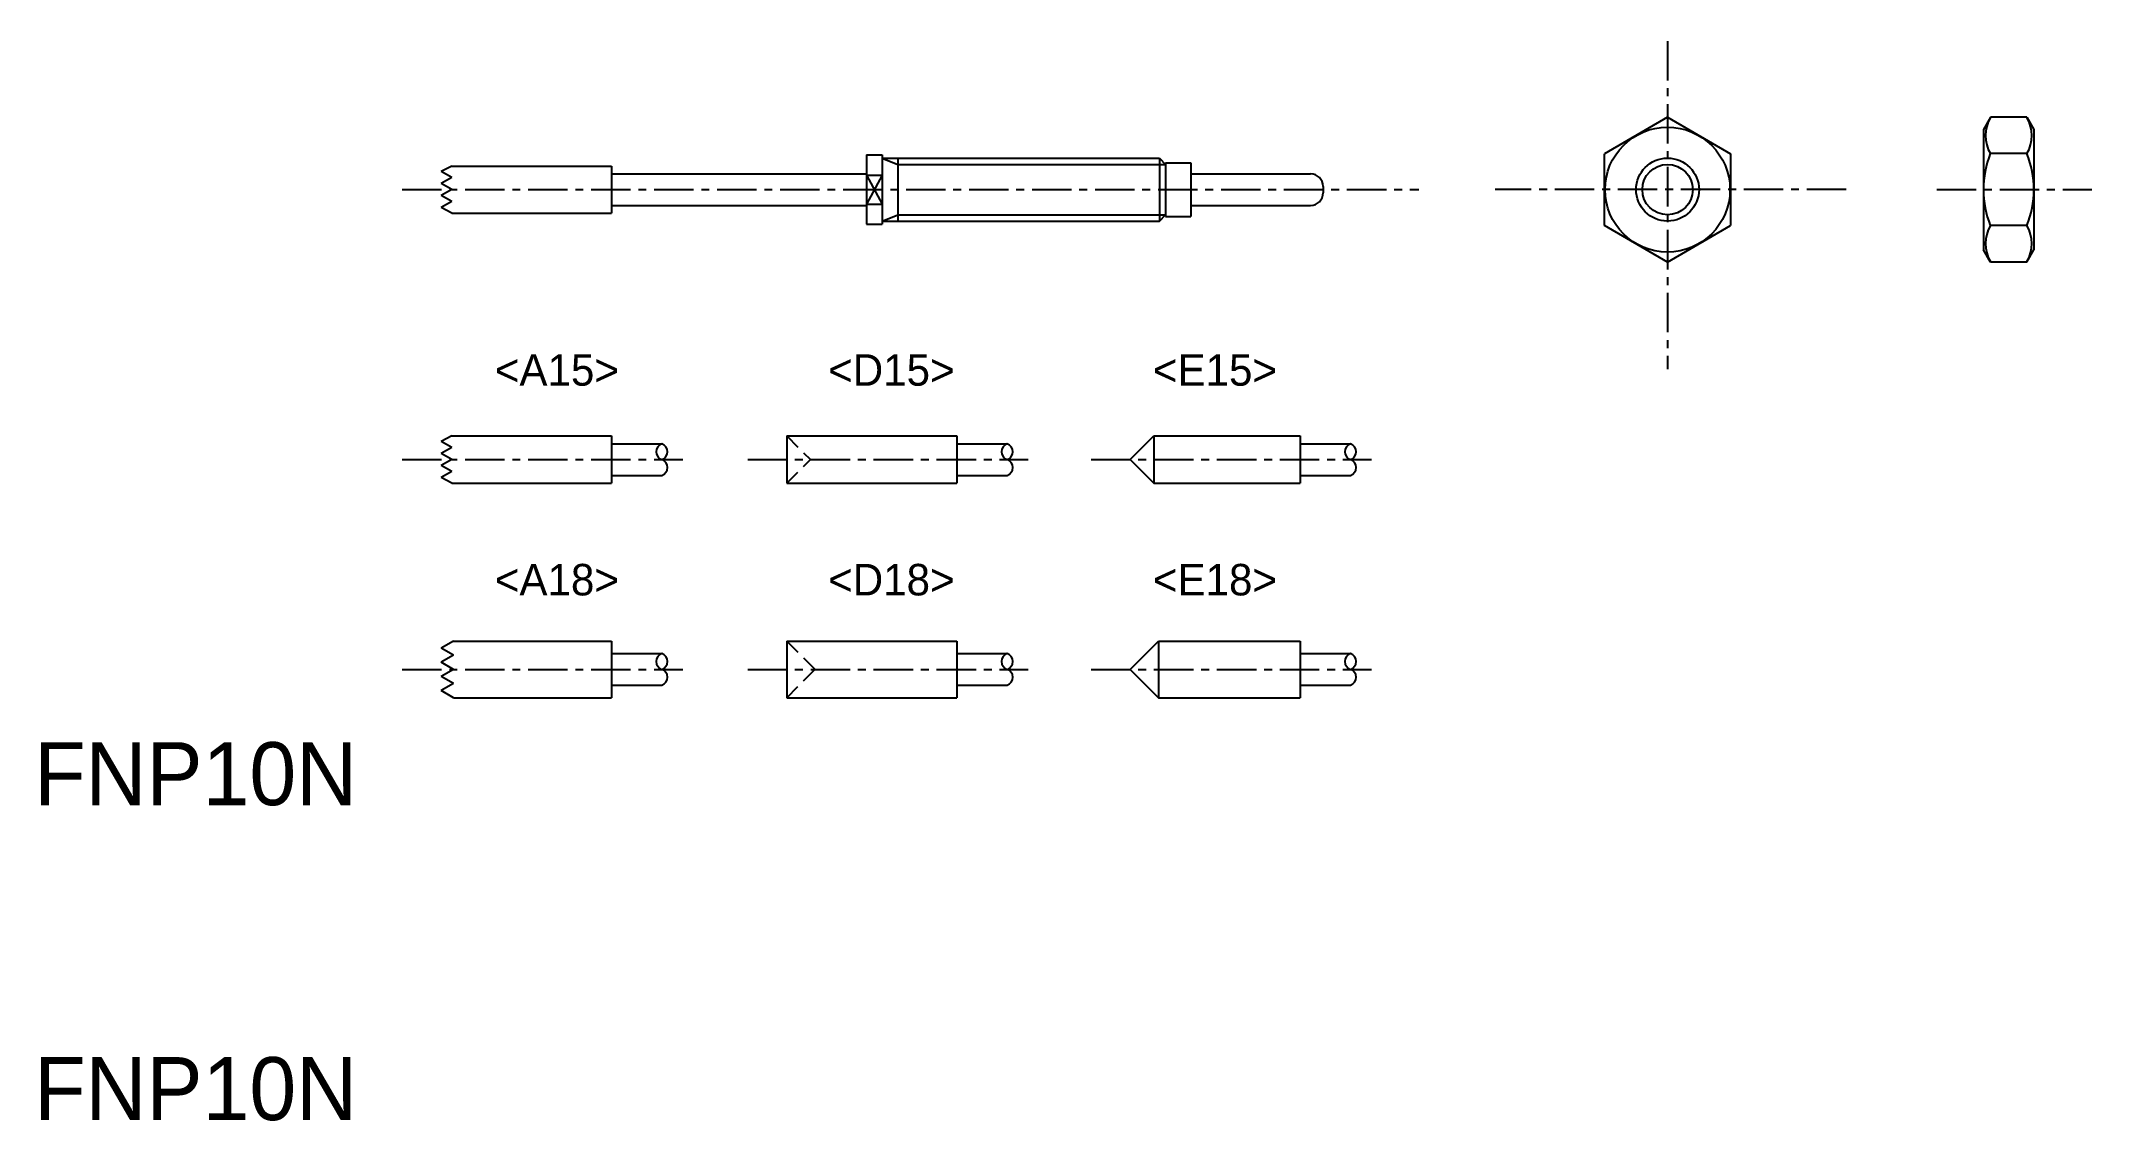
# Model space of a CAD drawing. Extents: x -165.6 to -100.4, y 393.5 to 427.8.
import ezdxf

# ---------------------------------------------------------------- set-up
doc = ezdxf.new("R2010")
doc.units = 0
doc.linetypes.add('CENTER', pattern=[2, 1.25, -0.25, 0.25, -0.25])
doc.linetypes.add('DASHED', pattern=[0.75, 0.5, -0.25])
doc.layers.get('0').update_dxf_attribs({"linetype": 'CONTINUOUS'})
doc.layers.add('CENTER', color=1, linetype='CENTER')

msp = doc.modelspace()

# ---------------------------------------------------------------- linework, layer by layer
at = {"color": 1, "linetype": 'CENTER'}
for p, q in [((-113.915, 427.779), (-113.915, 417.358)), ((-108.241, 423.06), (-119.384, 423.06)), ((-105.367, 423.06), (-100.437, 423.06))]:
    msp.add_line(p, q, dxfattribs=at)
at = {"color": 7, "linetype": 'CONTINUOUS'}
for p, q in [((-113.915, 425.36), (-115.915, 424.195)), ((-113.915, 425.36), (-111.915, 424.195)), ((-103.658, 425.36), (-103.884, 424.968)), ((-102.51, 425.36), (-103.665, 425.36)), ((-102.51, 425.36), (-102.284, 424.968)), ((-103.884, 424.968), (-103.884, 421.152)), ((-102.284, 424.968), (-102.284, 421.152)), ((-139.352, 424.16), (-139.352, 421.96)), ((-139.352, 424.16), (-138.852, 424.16)), ((-138.852, 424.16), (-138.852, 421.96)), ((-138.852, 424.06), (-130.052, 424.06)), ((-138.852, 424.06), (-138.352, 423.86)), ((-138.352, 424.06), (-138.352, 422.06)), ((-130.052, 424.06), (-129.852, 423.86)), ((-130.052, 424.06), (-130.052, 422.06)), ((-115.915, 421.925), (-115.915, 424.195)), ((-111.915, 424.195), (-111.915, 421.925)), ((-103.884, 424.014), (-103.884, 424.014)), ((-102.502, 424.203), (-103.665, 424.203)), ((-152.522, 423.81), (-152.852, 423.632)), ((-152.522, 423.441), (-152.852, 423.632)), ((-152.522, 423.441), (-152.852, 423.251)), ((-152.522, 423.81), (-147.452, 423.81)), ((-147.452, 423.81), (-147.452, 422.31)), ((-147.452, 423.56), (-139.352, 423.56)), ((-139.352, 423.518), (-138.852, 423.518)), ((-139.352, 423.518), (-138.852, 422.602)), ((-138.852, 423.518), (-139.352, 422.602)), ((-138.352, 423.86), (-129.852, 423.86)), ((-129.852, 423.91), (-129.852, 422.21)), ((-129.852, 423.91), (-129.052, 423.91)), ((-129.052, 423.91), (-129.052, 422.21)), ((-129.052, 423.56), (-125.252, 423.56)), ((-152.522, 423.06), (-152.852, 423.251)), ((-152.522, 423.06), (-152.852, 422.87)), ((-152.522, 422.679), (-152.852, 422.87)), ((-152.522, 422.679), (-152.852, 422.488)), ((-124.852, 423.16), (-124.852, 422.96)), ((-103.884, 423.06), (-103.884, 423.06)), ((-152.522, 422.31), (-152.852, 422.488)), ((-152.522, 422.31), (-147.452, 422.31)), ((-147.452, 422.56), (-139.352, 422.56)), ((-139.352, 422.602), (-138.852, 422.602)), ((-138.852, 422.06), (-138.352, 422.26)), ((-138.852, 422.06), (-130.052, 422.06)), ((-138.352, 422.26), (-129.852, 422.26)), ((-130.052, 422.06), (-129.852, 422.26)), ((-129.852, 422.21), (-129.052, 422.21)), ((-129.052, 422.56), (-125.252, 422.56)), ((-139.352, 421.96), (-138.852, 421.96)), ((-113.915, 420.76), (-115.915, 421.925)), ((-113.915, 420.76), (-111.915, 421.925)), ((-102.502, 421.917), (-103.665, 421.917)), ((-103.658, 420.76), (-103.884, 421.152)), ((-102.51, 420.76), (-103.665, 420.76)), ((-102.51, 420.76), (-102.284, 421.152)), ((-152.522, 415.237), (-152.852, 415.058)), ((-152.522, 414.868), (-152.852, 415.058)), ((-152.522, 414.868), (-152.852, 414.677)), ((-152.522, 415.237), (-147.452, 415.237)), ((-147.452, 415.237), (-147.452, 413.737)), ((-147.452, 414.987), (-145.852, 414.987)), ((-141.883, 415.237), (-136.483, 415.237)), ((-141.883, 415.237), (-141.883, 413.737)), ((-136.483, 415.237), (-136.483, 413.737)), ((-136.483, 414.987), (-134.883, 414.987)), ((-130.981, 414.487), (-130.231, 415.237)), ((-130.231, 415.237), (-125.581, 415.237)), ((-130.231, 415.237), (-130.231, 413.737)), ((-125.581, 415.237), (-125.581, 413.737)), ((-125.581, 414.987), (-123.981, 414.987)), ((-152.522, 414.487), (-152.852, 414.677)), ((-152.522, 414.487), (-152.852, 414.296)), ((-152.522, 414.106), (-152.852, 414.296)), ((-130.981, 414.487), (-130.231, 413.737)), ((-152.522, 414.106), (-152.852, 413.915)), ((-152.522, 413.737), (-152.852, 413.915)), ((-152.522, 413.737), (-147.452, 413.737)), ((-147.452, 413.987), (-145.852, 413.987)), ((-141.883, 413.737), (-136.483, 413.737)), ((-136.483, 413.987), (-134.883, 413.987)), ((-130.231, 413.737), (-125.581, 413.737)), ((-125.581, 413.987), (-123.981, 413.987)), ((-152.462, 408.727), (-152.852, 408.503)), ((-152.462, 408.277), (-152.852, 408.503)), ((-152.462, 408.727), (-147.452, 408.727)), ((-147.452, 408.727), (-147.452, 406.927)), ((-141.883, 408.727), (-136.483, 408.727)), ((-141.883, 408.727), (-141.883, 406.927)), ((-136.483, 408.727), (-136.483, 406.927)), ((-130.981, 407.827), (-130.081, 408.727)), ((-130.081, 408.727), (-125.581, 408.727)), ((-130.081, 408.727), (-130.081, 406.927)), ((-125.581, 408.727), (-125.581, 406.927)), ((-152.462, 408.277), (-152.852, 408.052)), ((-152.462, 407.827), (-152.852, 408.052)), ((-152.462, 407.827), (-152.852, 407.602)), ((-147.452, 408.327), (-145.852, 408.327)), ((-136.483, 408.327), (-134.883, 408.327)), ((-130.981, 407.827), (-130.081, 406.927)), ((-125.581, 408.327), (-123.981, 408.327)), ((-152.462, 407.377), (-152.852, 407.602)), ((-152.462, 407.377), (-152.852, 407.152)), ((-152.462, 406.927), (-152.852, 407.152)), ((-147.452, 407.327), (-145.852, 407.327)), ((-136.483, 407.327), (-134.883, 407.327)), ((-125.581, 407.327), (-123.981, 407.327)), ((-152.462, 406.927), (-147.452, 406.927)), ((-141.883, 406.927), (-136.483, 406.927)), ((-130.081, 406.927), (-125.581, 406.927))]:
    msp.add_line(p, q, dxfattribs=at)
at = {"color": 3, "linetype": 'DASHED'}
for p, q in [((-141.883, 415.237), (-141.133, 414.487)), ((-141.883, 413.737), (-141.133, 414.487)), ((-141.883, 408.727), (-140.983, 407.827)), ((-141.883, 406.927), (-140.983, 407.827))]:
    msp.add_line(p, q, dxfattribs=at)
at = {"color": 7, "linetype": 'CONTINUOUS'}
for radius in [1.983, 0.8]:
    msp.add_circle((-113.915, 423.06), radius, dxfattribs=at)
at = {"color": 3, "linetype": 'CONTINUOUS'}
msp.add_circle((-113.915, 423.06), 1, dxfattribs=at)
at = {"color": 7, "linetype": 'CONTINUOUS'}
for centre, radius, start, end in [((-102.675, 424.775), 1.143, 150.00001, 209.99999), ((-103.492, 424.775), 1.143, 330.00001, 29.99999), ((-100.783, 423.06), 3.101, 158.36645, 201.63355), ((-105.385, 423.06), 3.101, 338.36645, 21.63355), ((-125.252, 423.16), 0.4, 0, 90), ((-125.252, 422.96), 0.4, 270, 0), ((-102.675, 421.345), 1.143, 150.00001, 209.99999), ((-103.492, 421.345), 1.143, 330.00001, 29.99999)]:
    msp.add_arc(centre, radius, start, end, dxfattribs=at)
at = {"color": 7}
for centre, start, end in [((-145.769, 414.737), 108.38298, 251.61702), ((-145.935, 414.737), 288.38298, 71.61702), ((-134.799, 414.737), 108.38298, 251.61702), ((-134.966, 414.737), 288.38298, 71.61702), ((-123.898, 414.737), 108.38298, 251.61702), ((-124.064, 414.737), 288.38298, 71.61702), ((-145.935, 414.237), 288.38298, 71.61702), ((-134.966, 414.237), 288.38298, 71.61702), ((-124.064, 414.237), 288.38298, 71.61702), ((-145.769, 408.077), 108.38298, 251.61702), ((-145.935, 408.077), 288.38298, 71.61702), ((-145.935, 407.577), 288.38298, 71.61702), ((-134.799, 408.077), 108.38298, 251.61702), ((-134.966, 408.077), 288.38298, 71.61702), ((-134.966, 407.577), 288.38298, 71.61702), ((-123.898, 408.077), 108.38298, 251.61702), ((-124.064, 408.077), 288.38298, 71.61702), ((-124.064, 407.577), 288.38298, 71.61702)]:
    msp.add_arc(centre, 0.263, start, end, dxfattribs=at)
at = {"layer": 'CENTER', "color": 1, "linetype": 'CENTER'}
for p, q in [((-154.094, 423.06), (-121.81, 423.06)), ((-154.094, 414.487), (-145.187, 414.487)), ((-145.187, 414.487), (-145.187, 414.487)), ((-143.124, 414.487), (-134.218, 414.487)), ((-134.218, 414.487), (-134.218, 414.487)), ((-132.222, 414.487), (-123.316, 414.487)), ((-123.316, 414.487), (-123.316, 414.487)), ((-154.094, 407.827), (-145.187, 407.827)), ((-145.187, 407.827), (-145.187, 407.827)), ((-143.124, 407.827), (-134.218, 407.827)), ((-134.218, 407.827), (-134.218, 407.827)), ((-132.222, 407.827), (-123.316, 407.827)), ((-123.316, 407.827), (-123.316, 407.827))]:
    msp.add_line(p, q, dxfattribs=at)

# ---------------------------------------------------------------- texts
at = {"color": 7, "linetype": 'CONTINUOUS'}
for s, height, p in [('<A15>', 1, (-151.153, 416.834)), ('<D15>', 1, (-140.568, 416.834)), ('<E15>', 1, (-130.257, 416.834)), ('<A18>', 1, (-151.153, 410.175)), ('<D18>', 1, (-140.568, 410.175)), ('<E18>', 1, (-130.257, 410.175)), ('FNP10N', 2, (-165.783, 403.514)), ('FNP10N', 2, (-165.783, 393.514))]:
    msp.add_text(s, height=height, dxfattribs=at).set_placement(p)

doc.saveas('drawing.dxf')
